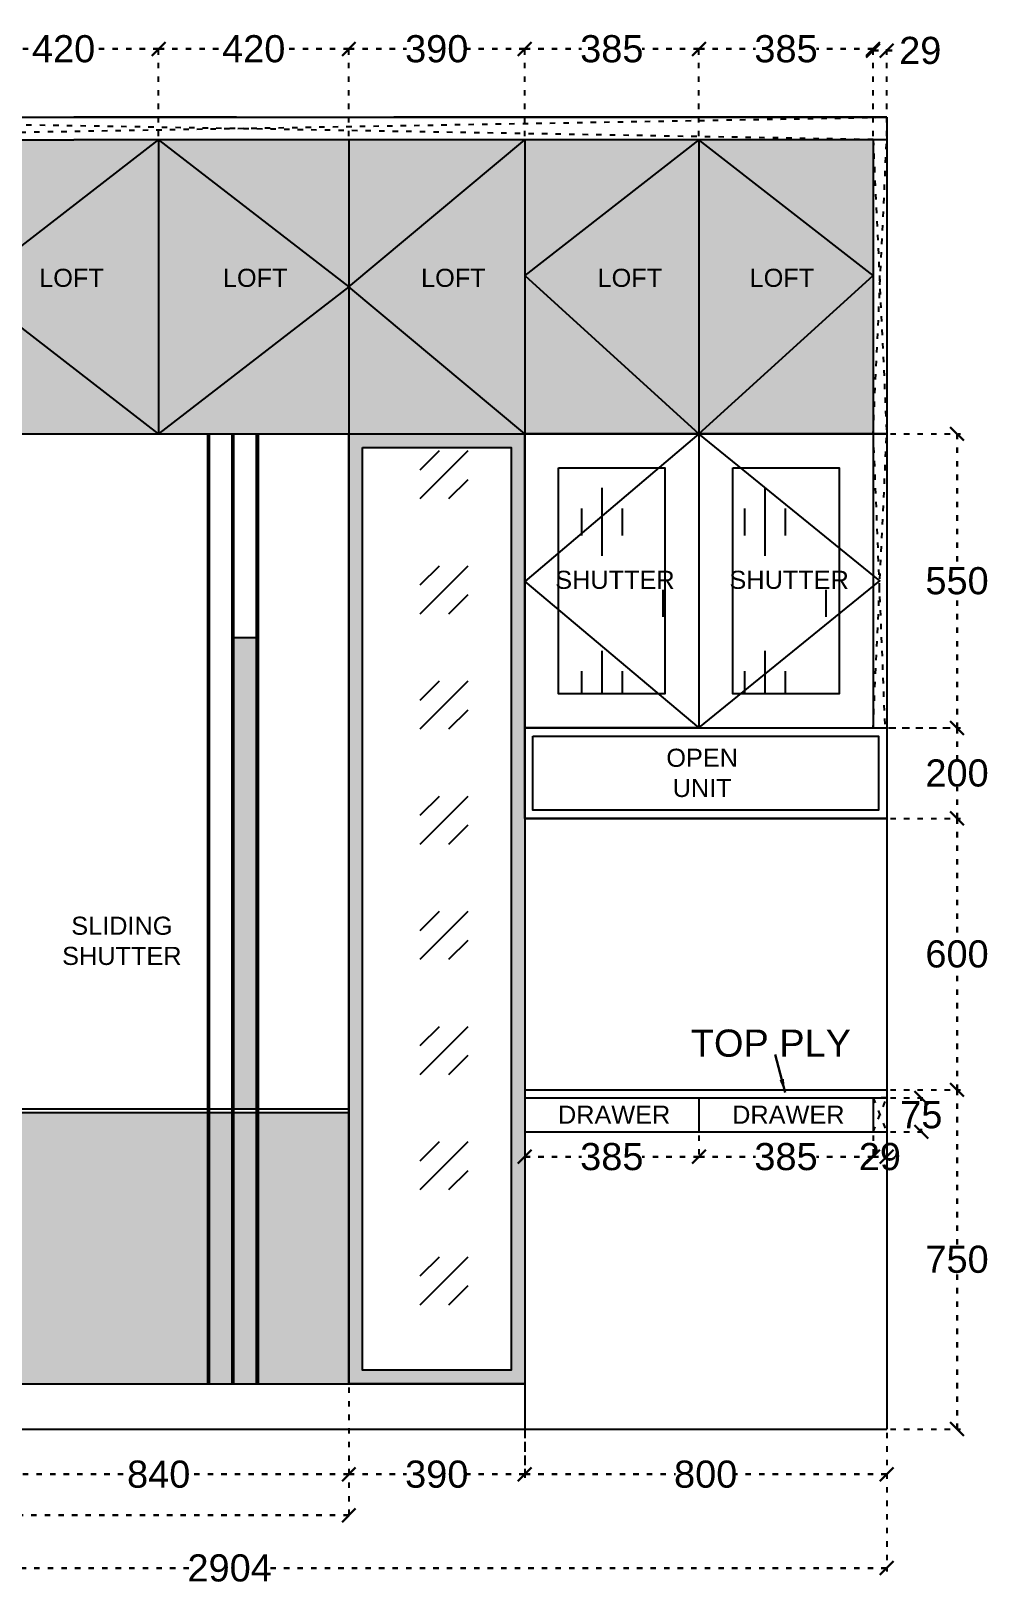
# Model space of a CAD drawing. Header units: millimetres. Extents: x 220712 to 1505573, y -354410 to 241923.
# Drawn here: x 274318 to 276433, y 88983 to 92420 of the extents above; entities that cross this region are included whole.
import ezdxf

# ---------------------------------------------------------------- set-up
doc = ezdxf.new("R2010")
doc.units = ezdxf.units.MM
doc.header["$MEASUREMENT"] = 0
doc.linetypes.add('ACAD_ISO03W100', pattern=[30, 12, -18])
doc.layers.add('Walls', color=253, linetype='Continuous')
doc.layers.add('Words', color=7, linetype='Continuous')
doc.styles.get("Standard").update_dxf_attribs({"font": 'arial.ttf'})
doc.dimstyles.get("Standard").update_dxf_attribs({"dimtxt": 60, "dimasz": 30, "dimexe": 7.75, "dimexo": 8.13, "dimgap": 0.63, "dimtad": 0, "dimtih": 1, "dimtoh": 1, "dimdec": 0, "dimzin": 0, "dimtxsty": 'Standard', "dimblk": 'OBLIQUE', "dimcen": 2.25, "dimclrd": 1, "dimclre": 1, "dimclrt": 1, "dimadec": 0, "dimazin": 0, "dimtfac": 1, "dimtdec": 0, "dimtofl": 0, "dimtmove": 0, "dimatfit": 3, "dimfxl": 1, "dimtolj": 1, "dimtzin": 0, "dimlwd": 30, "dimarcsym": 0})

# ---------------------------------------------------------------- blocks, each defined once
blk = doc.blocks.new('_Oblique')
at = {"color": 0, "linetype": 'ByBlock', "lineweight": -2}
blk.add_line((-0.5, -0.5), (0.5, 0.5), dxfattribs=at)
blk = doc.blocks.new('*D2246')
at = {"layer": 'Defpoints', "color": 0, "linetype": 'ACAD_ISO03W100', "lineweight": -2, "transparency": 16777216}
for p in [(273339.9, 89429.9), (275020.3, 89429.8), (275020.3, 89139.3)]:
    blk.add_point(p, dxfattribs=at)
at = {"layer": 'Walls', "color": 1, "linetype": 'ACAD_ISO03W100', "lineweight": -2, "transparency": 16777216}
for p, q in [((273339.9, 89421.8), (273339.9, 89131.6)), ((275020.3, 89421.7), (275020.3, 89131.6))]:
    blk.add_line(p, q, dxfattribs=at)
at = {"layer": 'Walls', "color": 1, "linetype": 'ACAD_ISO03W100', "lineweight": 30, "transparency": 16777216}
for p, q in [((273339.9, 89139.3), (274090.3, 89139.3)), ((275020.3, 89139.3), (274264.9, 89139.3))]:
    blk.add_line(p, q, dxfattribs=at)
at = {"layer": 'Walls', "color": 1, "linetype": 'ACAD_ISO03W100', "lineweight": 30, "transparency": 16777216, "xscale": 30, "yscale": 30, "zscale": 30, "rotation": 180}
blk.add_blockref('_Oblique', (273339.9, 89139.3), dxfattribs=at)
at = {"layer": 'Walls', "color": 1, "linetype": 'ACAD_ISO03W100', "lineweight": 30, "transparency": 16777216, "xscale": 30, "yscale": 30, "zscale": 30}
blk.add_blockref('_Oblique', (275020.3, 89139.3), dxfattribs=at)
at = {"layer": 'Walls', "color": 1, "linetype": 'ACAD_ISO03W100', "transparency": 16777216, "insert": (274177.6, 89139.3), "char_height": 60, "attachment_point": 5}
blk.add_mtext('\\A1;1680', dxfattribs=at)
blk = doc.blocks.new('*D2247')
at = {"layer": 'Defpoints', "color": 0, "linetype": 'ACAD_ISO03W100', "lineweight": -2, "transparency": 16777216}
for p in [(275020.3, 89429.8), (275408.9, 89429.8), (275408.9, 89229.8)]:
    blk.add_point(p, dxfattribs=at)
at = {"layer": 'Walls', "color": 1, "linetype": 'ACAD_ISO03W100', "lineweight": -2, "transparency": 16777216}
for p, q in [((275020.3, 89421.7), (275020.3, 89222.1)), ((275408.9, 89421.7), (275408.9, 89222.1))]:
    blk.add_line(p, q, dxfattribs=at)
at = {"layer": 'Walls', "color": 1, "linetype": 'ACAD_ISO03W100', "lineweight": 30, "transparency": 16777216}
for p, q in [((275020.3, 89229.8), (275147.8, 89229.8)), ((275408.9, 89229.8), (275281.4, 89229.8))]:
    blk.add_line(p, q, dxfattribs=at)
at = {"layer": 'Walls', "color": 1, "linetype": 'ACAD_ISO03W100', "lineweight": 30, "transparency": 16777216, "xscale": 30, "yscale": 30, "zscale": 30, "rotation": 180}
blk.add_blockref('_Oblique', (275020.3, 89229.8), dxfattribs=at)
at = {"layer": 'Walls', "color": 1, "linetype": 'ACAD_ISO03W100', "lineweight": 30, "transparency": 16777216, "xscale": 30, "yscale": 30, "zscale": 30}
blk.add_blockref('_Oblique', (275408.9, 89229.8), dxfattribs=at)
at = {"layer": 'Walls', "color": 1, "linetype": 'ACAD_ISO03W100', "transparency": 16777216, "insert": (275214.6, 89229.8), "char_height": 60, "attachment_point": 5}
blk.add_mtext('\\A1;390', dxfattribs=at)
blk = doc.blocks.new('*D2248')
at = {"layer": 'Defpoints', "color": 0, "linetype": 'ACAD_ISO03W100', "lineweight": -2, "transparency": 16777216}
for p in [(275408.9, 89329.8), (276208.9, 89329.8), (275408.9, 89229.8)]:
    blk.add_point(p, dxfattribs=at)
at = {"layer": 'Walls', "color": 1, "linetype": 'ACAD_ISO03W100', "lineweight": -2, "transparency": 16777216}
for p, q in [((275408.9, 89321.7), (275408.9, 89222.1)), ((276208.9, 89321.7), (276208.9, 89222.1))]:
    blk.add_line(p, q, dxfattribs=at)
at = {"layer": 'Walls', "color": 1, "linetype": 'ACAD_ISO03W100', "lineweight": 30, "transparency": 16777216}
for p, q in [((275408.9, 89229.8), (275742.1, 89229.8)), ((276208.9, 89229.8), (275875.8, 89229.8))]:
    blk.add_line(p, q, dxfattribs=at)
at = {"layer": 'Walls', "color": 1, "linetype": 'ACAD_ISO03W100', "lineweight": 30, "transparency": 16777216, "xscale": 30, "yscale": 30, "zscale": 30, "rotation": 180}
blk.add_blockref('_Oblique', (275408.9, 89229.8), dxfattribs=at)
at = {"layer": 'Walls', "color": 1, "linetype": 'ACAD_ISO03W100', "lineweight": 30, "transparency": 16777216, "xscale": 30, "yscale": 30, "zscale": 30}
blk.add_blockref('_Oblique', (276208.9, 89229.8), dxfattribs=at)
at = {"layer": 'Walls', "color": 1, "linetype": 'ACAD_ISO03W100', "transparency": 16777216, "insert": (275808.9, 89229.8), "char_height": 60, "attachment_point": 5}
blk.add_mtext('\\A1;800', dxfattribs=at)
blk = doc.blocks.new('*D2103')
at = {"layer": 'Defpoints', "color": 0, "linetype": 'ACAD_ISO03W100', "lineweight": -2, "transparency": 16777216}
for p in [(274179.9, 89429.8), (275020.3, 89429.8), (275020.3, 89229.8)]:
    blk.add_point(p, dxfattribs=at)
at = {"layer": 'Walls', "color": 1, "linetype": 'ACAD_ISO03W100', "lineweight": -2, "transparency": 16777216}
for p, q in [((274179.9, 89421.7), (274179.9, 89222.1)), ((275020.3, 89421.7), (275020.3, 89222.1))]:
    blk.add_line(p, q, dxfattribs=at)
at = {"layer": 'Walls', "color": 1, "linetype": 'ACAD_ISO03W100', "lineweight": 30, "transparency": 16777216}
for p, q in [((274179.9, 89229.8), (274533.3, 89229.8)), ((275020.3, 89229.8), (274667, 89229.8))]:
    blk.add_line(p, q, dxfattribs=at)
at = {"layer": 'Walls', "color": 1, "linetype": 'ACAD_ISO03W100', "lineweight": 30, "transparency": 16777216, "xscale": 30, "yscale": 30, "zscale": 30, "rotation": 180}
blk.add_blockref('_Oblique', (274179.9, 89229.8), dxfattribs=at)
at = {"layer": 'Walls', "color": 1, "linetype": 'ACAD_ISO03W100', "lineweight": 30, "transparency": 16777216, "xscale": 30, "yscale": 30, "zscale": 30}
blk.add_blockref('_Oblique', (275020.3, 89229.8), dxfattribs=at)
at = {"layer": 'Walls', "color": 1, "linetype": 'ACAD_ISO03W100', "transparency": 16777216, "insert": (274600.1, 89229.8), "char_height": 60, "attachment_point": 5}
blk.add_mtext('\\A1;840', dxfattribs=at)
blk = doc.blocks.new('*D2249')
at = {"layer": 'Defpoints', "color": 0, "linetype": 'ACAD_ISO03W100', "lineweight": -2, "transparency": 16777216}
for p in [(275408.9, 89986.8), (275793.9, 89986.8), (275793.9, 89931.8)]:
    blk.add_point(p, dxfattribs=at)
at = {"layer": 'Walls', "color": 1, "linetype": 'ACAD_ISO03W100', "lineweight": -2, "transparency": 16777216}
for p, q in [((275408.9, 89978.7), (275408.9, 89924.1)), ((275793.9, 89978.7), (275793.9, 89924.1))]:
    blk.add_line(p, q, dxfattribs=at)
at = {"layer": 'Walls', "color": 1, "linetype": 'ACAD_ISO03W100', "lineweight": 30, "transparency": 16777216}
for p, q in [((275408.9, 89931.8), (275534.3, 89931.8)), ((275793.9, 89931.8), (275668.5, 89931.8))]:
    blk.add_line(p, q, dxfattribs=at)
at = {"layer": 'Walls', "color": 1, "linetype": 'ACAD_ISO03W100', "lineweight": 30, "transparency": 16777216, "xscale": 30, "yscale": 30, "zscale": 30, "rotation": 180}
blk.add_blockref('_Oblique', (275408.9, 89931.8), dxfattribs=at)
at = {"layer": 'Walls', "color": 1, "linetype": 'ACAD_ISO03W100', "lineweight": 30, "transparency": 16777216, "xscale": 30, "yscale": 30, "zscale": 30}
blk.add_blockref('_Oblique', (275793.9, 89931.8), dxfattribs=at)
at = {"layer": 'Walls', "color": 1, "linetype": 'ACAD_ISO03W100', "transparency": 16777216, "insert": (275601.4, 89931.8), "char_height": 60, "attachment_point": 5}
blk.add_mtext('\\A1;385', dxfattribs=at)
blk = doc.blocks.new('*D2250')
at = {"layer": 'Defpoints', "color": 0, "linetype": 'ACAD_ISO03W100', "lineweight": -2, "transparency": 16777216}
for p in [(275793.9, 89986.8), (276178.9, 89986.8), (276178.9, 89931.8)]:
    blk.add_point(p, dxfattribs=at)
at = {"layer": 'Walls', "color": 1, "linetype": 'ACAD_ISO03W100', "lineweight": -2, "transparency": 16777216}
for p, q in [((275793.9, 89978.7), (275793.9, 89924.1)), ((276178.9, 89978.7), (276178.9, 89924.1))]:
    blk.add_line(p, q, dxfattribs=at)
at = {"layer": 'Walls', "color": 1, "linetype": 'ACAD_ISO03W100', "lineweight": 30, "transparency": 16777216}
for p, q in [((275793.9, 89931.8), (275919.3, 89931.8)), ((276178.9, 89931.8), (276053.5, 89931.8))]:
    blk.add_line(p, q, dxfattribs=at)
at = {"layer": 'Walls', "color": 1, "linetype": 'ACAD_ISO03W100', "lineweight": 30, "transparency": 16777216, "xscale": 30, "yscale": 30, "zscale": 30, "rotation": 180}
blk.add_blockref('_Oblique', (275793.9, 89931.8), dxfattribs=at)
at = {"layer": 'Walls', "color": 1, "linetype": 'ACAD_ISO03W100', "lineweight": 30, "transparency": 16777216, "xscale": 30, "yscale": 30, "zscale": 30}
blk.add_blockref('_Oblique', (276178.9, 89931.8), dxfattribs=at)
at = {"layer": 'Walls', "color": 1, "linetype": 'ACAD_ISO03W100', "transparency": 16777216, "insert": (275986.4, 89931.8), "char_height": 60, "attachment_point": 5}
blk.add_mtext('\\A1;385', dxfattribs=at)
blk = doc.blocks.new('*D2251')
at = {"layer": 'Defpoints', "color": 0, "linetype": 'ACAD_ISO03W100', "lineweight": -2, "transparency": 16777216}
for p in [(276178.9, 89986.8), (276208.9, 89986.8), (276208.9, 89931.8)]:
    blk.add_point(p, dxfattribs=at)
at = {"layer": 'Walls', "color": 1, "linetype": 'ACAD_ISO03W100', "lineweight": -2, "transparency": 16777216}
for p, q in [((276178.9, 89978.7), (276178.9, 89924.1)), ((276208.9, 89978.7), (276208.9, 89924.1))]:
    blk.add_line(p, q, dxfattribs=at)
at = {"layer": 'Walls', "color": 1, "linetype": 'ACAD_ISO03W100', "lineweight": 30, "transparency": 16777216}
blk.add_line((276178.9, 89931.8), (276208.9, 89931.8), dxfattribs=at)
at = {"layer": 'Walls', "color": 1, "linetype": 'ACAD_ISO03W100', "lineweight": 30, "transparency": 16777216, "xscale": 30, "yscale": 30, "zscale": 30, "rotation": 180}
blk.add_blockref('_Oblique', (276178.9, 89931.8), dxfattribs=at)
at = {"layer": 'Walls', "color": 1, "linetype": 'ACAD_ISO03W100', "lineweight": 30, "transparency": 16777216, "xscale": 30, "yscale": 30, "zscale": 30}
blk.add_blockref('_Oblique', (276208.9, 89931.8), dxfattribs=at)
at = {"layer": 'Walls', "color": 1, "linetype": 'ACAD_ISO03W100', "transparency": 16777216, "insert": (276193.9, 89931.8), "char_height": 60, "attachment_point": 5}
blk.add_mtext('\\A1;29', dxfattribs=at)
blk = doc.blocks.new('*D2209')
at = {"layer": 'Defpoints', "color": 0, "linetype": 'ACAD_ISO03W100', "lineweight": -2, "transparency": 16777216}
for p in [(276208.9, 90079.8), (276364.4, 90079.8), (276208.9, 89329.8)]:
    blk.add_point(p, dxfattribs=at)
at = {"layer": 'Walls', "color": 1, "linetype": 'ACAD_ISO03W100', "lineweight": -2, "transparency": 16777216}
for p, q in [((276217, 90079.8), (276372.2, 90079.8)), ((276217, 89329.8), (276372.2, 89329.8))]:
    blk.add_line(p, q, dxfattribs=at)
at = {"layer": 'Walls', "color": 1, "linetype": 'ACAD_ISO03W100', "lineweight": 30, "transparency": 16777216}
for p, q in [((276364.4, 90079.8), (276364.4, 89736.1)), ((276364.4, 89329.8), (276364.4, 89673.5))]:
    blk.add_line(p, q, dxfattribs=at)
at = {"layer": 'Walls', "color": 1, "linetype": 'ACAD_ISO03W100', "lineweight": 30, "transparency": 16777216, "xscale": 30, "yscale": 30, "zscale": 30}
for p, rotation in [((276364.4, 90079.8), 90), ((276364.4, 89329.8), 270)]:
    blk.add_blockref('_Oblique', p, dxfattribs=dict(at, rotation=rotation))
at = {"layer": 'Walls', "color": 1, "linetype": 'ACAD_ISO03W100', "transparency": 16777216, "insert": (276364.4, 89704.8), "char_height": 60, "attachment_point": 5}
blk.add_mtext('\\A1;750', dxfattribs=at)
blk = doc.blocks.new('*D2086')
at = {"layer": 'Defpoints', "color": 0, "linetype": 'ACAD_ISO03W100', "lineweight": -2, "transparency": 16777216}
for p in [(276208.9, 90679.8), (276364.4, 90679.8), (276208.9, 90079.8)]:
    blk.add_point(p, dxfattribs=at)
at = {"layer": 'Walls', "color": 1, "linetype": 'ACAD_ISO03W100', "lineweight": -2, "transparency": 16777216}
for p, q in [((276217, 90679.8), (276372.2, 90679.8)), ((276217, 90079.8), (276372.2, 90079.8))]:
    blk.add_line(p, q, dxfattribs=at)
at = {"layer": 'Walls', "color": 1, "linetype": 'ACAD_ISO03W100', "lineweight": 30, "transparency": 16777216}
for p, q in [((276364.4, 90679.8), (276364.4, 90411.1)), ((276364.4, 90079.8), (276364.4, 90348.5))]:
    blk.add_line(p, q, dxfattribs=at)
at = {"layer": 'Walls', "color": 1, "linetype": 'ACAD_ISO03W100', "lineweight": 30, "transparency": 16777216, "xscale": 30, "yscale": 30, "zscale": 30}
for p, rotation in [((276364.4, 90679.8), 90), ((276364.4, 90079.8), 270)]:
    blk.add_blockref('_Oblique', p, dxfattribs=dict(at, rotation=rotation))
at = {"layer": 'Walls', "color": 1, "linetype": 'ACAD_ISO03W100', "transparency": 16777216, "insert": (276364.4, 90379.8), "char_height": 60, "attachment_point": 5}
blk.add_mtext('\\A1;600', dxfattribs=at)
blk = doc.blocks.new('*D2210')
at = {"layer": 'Defpoints', "color": 0, "linetype": 'ACAD_ISO03W100', "lineweight": -2, "transparency": 16777216}
for p in [(276204.9, 90879.8), (276364.4, 90879.8), (276208.9, 90679.8)]:
    blk.add_point(p, dxfattribs=at)
at = {"layer": 'Walls', "color": 1, "linetype": 'ACAD_ISO03W100', "lineweight": -2, "transparency": 16777216}
for p, q in [((276213, 90879.8), (276372.2, 90879.8)), ((276217, 90679.8), (276372.2, 90679.8))]:
    blk.add_line(p, q, dxfattribs=at)
at = {"layer": 'Walls', "color": 1, "linetype": 'ACAD_ISO03W100', "lineweight": 30, "transparency": 16777216}
for p, q in [((276364.4, 90879.8), (276364.4, 90811.1)), ((276364.4, 90679.8), (276364.4, 90748.5))]:
    blk.add_line(p, q, dxfattribs=at)
at = {"layer": 'Walls', "color": 1, "linetype": 'ACAD_ISO03W100', "lineweight": 30, "transparency": 16777216, "xscale": 30, "yscale": 30, "zscale": 30}
for p, rotation in [((276364.4, 90879.8), 90), ((276364.4, 90679.8), 270)]:
    blk.add_blockref('_Oblique', p, dxfattribs=dict(at, rotation=rotation))
at = {"layer": 'Walls', "color": 1, "linetype": 'ACAD_ISO03W100', "transparency": 16777216, "insert": (276364.4, 90779.8), "char_height": 60, "attachment_point": 5}
blk.add_mtext('\\A1;200', dxfattribs=at)
blk = doc.blocks.new('*D2211')
at = {"layer": 'Defpoints', "color": 0, "linetype": 'ACAD_ISO03W100', "lineweight": -2, "transparency": 16777216}
for p in [(276208.9, 91529.8), (276364.4, 91529.8), (276208.9, 90879.8)]:
    blk.add_point(p, dxfattribs=at)
at = {"layer": 'Walls', "color": 1, "linetype": 'ACAD_ISO03W100', "lineweight": -2, "transparency": 16777216}
for p, q in [((276217, 91529.8), (276372.2, 91529.8)), ((276217, 90879.8), (276372.2, 90879.8))]:
    blk.add_line(p, q, dxfattribs=at)
at = {"layer": 'Walls', "color": 1, "linetype": 'ACAD_ISO03W100', "lineweight": 30, "transparency": 16777216}
for p, q in [((276364.4, 91529.8), (276364.4, 91236.1)), ((276364.4, 90879.8), (276364.4, 91173.5))]:
    blk.add_line(p, q, dxfattribs=at)
at = {"layer": 'Walls', "color": 1, "linetype": 'ACAD_ISO03W100', "lineweight": 30, "transparency": 16777216, "xscale": 30, "yscale": 30, "zscale": 30}
for p, rotation in [((276364.4, 91529.8), 90), ((276364.4, 90879.8), 270)]:
    blk.add_blockref('_Oblique', p, dxfattribs=dict(at, rotation=rotation))
at = {"layer": 'Walls', "color": 1, "linetype": 'ACAD_ISO03W100', "transparency": 16777216, "insert": (276364.4, 91204.8), "char_height": 60, "attachment_point": 5}
blk.add_mtext('\\A1;550', dxfattribs=at)
blk = doc.blocks.new('*D2213')
at = {"layer": 'Defpoints', "color": 0, "linetype": 'ACAD_ISO03W100', "lineweight": -2, "transparency": 16777216}
for p in [(276208.9, 90061.8), (276285.4, 90061.8), (276208.9, 89986.8)]:
    blk.add_point(p, dxfattribs=at)
at = {"layer": 'Walls', "color": 1, "linetype": 'ACAD_ISO03W100', "lineweight": -2, "transparency": 16777216}
for p, q in [((276217, 90061.8), (276293.2, 90061.8)), ((276217, 89986.8), (276293.2, 89986.8))]:
    blk.add_line(p, q, dxfattribs=at)
at = {"layer": 'Walls', "color": 1, "linetype": 'ACAD_ISO03W100', "lineweight": 30, "transparency": 16777216}
for p, q in [((276285.4, 90061.8), (276285.4, 90055.5)), ((276285.4, 89986.8), (276285.4, 89993.2))]:
    blk.add_line(p, q, dxfattribs=at)
at = {"layer": 'Walls', "color": 1, "linetype": 'ACAD_ISO03W100', "lineweight": 30, "transparency": 16777216, "xscale": 30, "yscale": 30, "zscale": 30}
for p, rotation in [((276285.4, 90061.8), 90), ((276285.4, 89986.8), 270)]:
    blk.add_blockref('_Oblique', p, dxfattribs=dict(at, rotation=rotation))
at = {"layer": 'Walls', "color": 1, "linetype": 'ACAD_ISO03W100', "transparency": 16777216, "insert": (276285.4, 90024.3), "char_height": 60, "attachment_point": 5}
blk.add_mtext('\\A1;75', dxfattribs=at)
blk = doc.blocks.new('*D2219')
at = {"layer": 'Defpoints', "color": 0, "linetype": 'ACAD_ISO03W100', "lineweight": -2, "transparency": 16777216}
for p in [(274599.9, 92380.8), (274179.9, 92179.8), (274599.9, 92179.8)]:
    blk.add_point(p, dxfattribs=at)
at = {"layer": 'Walls', "color": 1, "linetype": 'ACAD_ISO03W100', "lineweight": -2, "transparency": 16777216}
for p, q in [((274179.9, 92187.9), (274179.9, 92388.6)), ((274599.9, 92187.9), (274599.9, 92388.6))]:
    blk.add_line(p, q, dxfattribs=at)
at = {"layer": 'Walls', "color": 1, "linetype": 'ACAD_ISO03W100', "lineweight": 30, "transparency": 16777216}
for p, q in [((274179.9, 92380.8), (274321.9, 92380.8)), ((274599.9, 92380.8), (274457.9, 92380.8))]:
    blk.add_line(p, q, dxfattribs=at)
at = {"layer": 'Walls', "color": 1, "linetype": 'ACAD_ISO03W100', "lineweight": 30, "transparency": 16777216, "xscale": 30, "yscale": 30, "zscale": 30, "rotation": 180}
blk.add_blockref('_Oblique', (274179.9, 92380.8), dxfattribs=at)
at = {"layer": 'Walls', "color": 1, "linetype": 'ACAD_ISO03W100', "lineweight": 30, "transparency": 16777216, "xscale": 30, "yscale": 30, "zscale": 30}
blk.add_blockref('_Oblique', (274599.9, 92380.8), dxfattribs=at)
at = {"layer": 'Walls', "color": 1, "linetype": 'ACAD_ISO03W100', "transparency": 16777216, "insert": (274389.9, 92380.8), "char_height": 60, "attachment_point": 5}
blk.add_mtext('\\A1;420', dxfattribs=at)
blk = doc.blocks.new('*D2220')
at = {"layer": 'Defpoints', "color": 0, "linetype": 'ACAD_ISO03W100', "lineweight": -2, "transparency": 16777216}
for p in [(275020.3, 92380.8), (274599.9, 92179.8), (275020.3, 92179.8)]:
    blk.add_point(p, dxfattribs=at)
at = {"layer": 'Walls', "color": 1, "linetype": 'ACAD_ISO03W100', "lineweight": -2, "transparency": 16777216}
for p, q in [((274599.9, 92187.9), (274599.9, 92388.6)), ((275020.3, 92187.9), (275020.3, 92388.6))]:
    blk.add_line(p, q, dxfattribs=at)
at = {"layer": 'Walls', "color": 1, "linetype": 'ACAD_ISO03W100', "lineweight": 30, "transparency": 16777216}
for p, q in [((274599.9, 92380.8), (274742.1, 92380.8)), ((275020.3, 92380.8), (274878.1, 92380.8))]:
    blk.add_line(p, q, dxfattribs=at)
at = {"layer": 'Walls', "color": 1, "linetype": 'ACAD_ISO03W100', "lineweight": 30, "transparency": 16777216, "xscale": 30, "yscale": 30, "zscale": 30, "rotation": 180}
blk.add_blockref('_Oblique', (274599.9, 92380.8), dxfattribs=at)
at = {"layer": 'Walls', "color": 1, "linetype": 'ACAD_ISO03W100', "lineweight": 30, "transparency": 16777216, "xscale": 30, "yscale": 30, "zscale": 30}
blk.add_blockref('_Oblique', (275020.3, 92380.8), dxfattribs=at)
at = {"layer": 'Walls', "color": 1, "linetype": 'ACAD_ISO03W100', "transparency": 16777216, "insert": (274810.1, 92380.8), "char_height": 60, "attachment_point": 5}
blk.add_mtext('\\A1;420', dxfattribs=at)
blk = doc.blocks.new('*D2221')
at = {"layer": 'Defpoints', "color": 0, "linetype": 'ACAD_ISO03W100', "lineweight": -2, "transparency": 16777216}
for p in [(275408.9, 92380.8), (275020.3, 92179.8), (275408.9, 92179.8)]:
    blk.add_point(p, dxfattribs=at)
at = {"layer": 'Walls', "color": 1, "linetype": 'ACAD_ISO03W100', "lineweight": -2, "transparency": 16777216}
for p, q in [((275020.3, 92187.9), (275020.3, 92388.6)), ((275408.9, 92187.9), (275408.9, 92388.6))]:
    blk.add_line(p, q, dxfattribs=at)
at = {"layer": 'Walls', "color": 1, "linetype": 'ACAD_ISO03W100', "lineweight": 30, "transparency": 16777216}
for p, q in [((275020.3, 92380.8), (275147.8, 92380.8)), ((275408.9, 92380.8), (275281.4, 92380.8))]:
    blk.add_line(p, q, dxfattribs=at)
at = {"layer": 'Walls', "color": 1, "linetype": 'ACAD_ISO03W100', "lineweight": 30, "transparency": 16777216, "xscale": 30, "yscale": 30, "zscale": 30, "rotation": 180}
blk.add_blockref('_Oblique', (275020.3, 92380.8), dxfattribs=at)
at = {"layer": 'Walls', "color": 1, "linetype": 'ACAD_ISO03W100', "lineweight": 30, "transparency": 16777216, "xscale": 30, "yscale": 30, "zscale": 30}
blk.add_blockref('_Oblique', (275408.9, 92380.8), dxfattribs=at)
at = {"layer": 'Walls', "color": 1, "linetype": 'ACAD_ISO03W100', "transparency": 16777216, "insert": (275214.6, 92380.8), "char_height": 60, "attachment_point": 5}
blk.add_mtext('\\A1;390', dxfattribs=at)
blk = doc.blocks.new('*D2222')
at = {"layer": 'Defpoints', "color": 0, "linetype": 'ACAD_ISO03W100', "lineweight": -2, "transparency": 16777216}
for p in [(275793.9, 92380.8), (275408.9, 92179.8), (275793.9, 92179.8)]:
    blk.add_point(p, dxfattribs=at)
at = {"layer": 'Walls', "color": 1, "linetype": 'ACAD_ISO03W100', "lineweight": -2, "transparency": 16777216}
for p, q in [((275408.9, 92187.9), (275408.9, 92388.6)), ((275793.9, 92187.9), (275793.9, 92388.6))]:
    blk.add_line(p, q, dxfattribs=at)
at = {"layer": 'Walls', "color": 1, "linetype": 'ACAD_ISO03W100', "lineweight": 30, "transparency": 16777216}
for p, q in [((275408.9, 92380.8), (275534.3, 92380.8)), ((275793.9, 92380.8), (275668.5, 92380.8))]:
    blk.add_line(p, q, dxfattribs=at)
at = {"layer": 'Walls', "color": 1, "linetype": 'ACAD_ISO03W100', "lineweight": 30, "transparency": 16777216, "xscale": 30, "yscale": 30, "zscale": 30, "rotation": 180}
blk.add_blockref('_Oblique', (275408.9, 92380.8), dxfattribs=at)
at = {"layer": 'Walls', "color": 1, "linetype": 'ACAD_ISO03W100', "lineweight": 30, "transparency": 16777216, "xscale": 30, "yscale": 30, "zscale": 30}
blk.add_blockref('_Oblique', (275793.9, 92380.8), dxfattribs=at)
at = {"layer": 'Walls', "color": 1, "linetype": 'ACAD_ISO03W100', "transparency": 16777216, "insert": (275601.4, 92380.8), "char_height": 60, "attachment_point": 5}
blk.add_mtext('\\A1;385', dxfattribs=at)
blk = doc.blocks.new('*D2223')
at = {"layer": 'Defpoints', "color": 0, "linetype": 'ACAD_ISO03W100', "lineweight": -2, "transparency": 16777216}
for p in [(276178.9, 92380.8), (275793.9, 92179.8), (276178.9, 92179.8)]:
    blk.add_point(p, dxfattribs=at)
at = {"layer": 'Walls', "color": 1, "linetype": 'ACAD_ISO03W100', "lineweight": -2, "transparency": 16777216}
for p, q in [((275793.9, 92187.9), (275793.9, 92388.6)), ((276178.9, 92187.9), (276178.9, 92388.6))]:
    blk.add_line(p, q, dxfattribs=at)
at = {"layer": 'Walls', "color": 1, "linetype": 'ACAD_ISO03W100', "lineweight": 30, "transparency": 16777216}
for p, q in [((275793.9, 92380.8), (275919.3, 92380.8)), ((276178.9, 92380.8), (276053.5, 92380.8))]:
    blk.add_line(p, q, dxfattribs=at)
at = {"layer": 'Walls', "color": 1, "linetype": 'ACAD_ISO03W100', "lineweight": 30, "transparency": 16777216, "xscale": 30, "yscale": 30, "zscale": 30, "rotation": 180}
blk.add_blockref('_Oblique', (275793.9, 92380.8), dxfattribs=at)
at = {"layer": 'Walls', "color": 1, "linetype": 'ACAD_ISO03W100', "lineweight": 30, "transparency": 16777216, "xscale": 30, "yscale": 30, "zscale": 30}
blk.add_blockref('_Oblique', (276178.9, 92380.8), dxfattribs=at)
at = {"layer": 'Walls', "color": 1, "linetype": 'ACAD_ISO03W100', "transparency": 16777216, "insert": (275986.4, 92380.8), "char_height": 60, "attachment_point": 5}
blk.add_mtext('\\A1;385', dxfattribs=at)
blk = doc.blocks.new('*D2224')
at = {"layer": 'Defpoints', "color": 0, "linetype": 'ACAD_ISO03W100', "lineweight": -2, "transparency": 16777216}
for p in [(276208.9, 92377.1), (276178.9, 92179.8), (276208.9, 92179.8)]:
    blk.add_point(p, dxfattribs=at)
at = {"layer": 'Walls', "color": 1, "linetype": 'ACAD_ISO03W100', "lineweight": -2, "transparency": 16777216}
for p, q in [((276178.9, 92187.9), (276178.9, 92384.8)), ((276208.9, 92187.9), (276208.9, 92384.8))]:
    blk.add_line(p, q, dxfattribs=at)
at = {"layer": 'Walls', "color": 1, "linetype": 'ACAD_ISO03W100', "lineweight": 30, "transparency": 16777216}
for p, q in [((276178.9, 92377.1), (276208.9, 92377.1)), ((276208.9, 92377.1), (276238.9, 92377.1))]:
    blk.add_line(p, q, dxfattribs=at)
at = {"layer": 'Walls', "color": 1, "linetype": 'ACAD_ISO03W100', "lineweight": 30, "transparency": 16777216, "xscale": 30, "yscale": 30, "zscale": 30, "rotation": 180}
blk.add_blockref('_Oblique', (276178.9, 92377.1), dxfattribs=at)
at = {"layer": 'Walls', "color": 1, "linetype": 'ACAD_ISO03W100', "lineweight": 30, "transparency": 16777216, "xscale": 30, "yscale": 30, "zscale": 30}
blk.add_blockref('_Oblique', (276208.9, 92377.1), dxfattribs=at)
at = {"layer": 'Walls', "color": 1, "linetype": 'ACAD_ISO03W100', "transparency": 16777216, "insert": (276283.1, 92377.1), "char_height": 60, "attachment_point": 5}
blk.add_mtext('\\A1;29', dxfattribs=at)
blk = doc.blocks.new('*D2314')
at = {"layer": 'Defpoints', "color": 0, "linetype": 'ACAD_ISO03W100', "lineweight": -2, "transparency": 16777216}
for p in [(273304.9, 89329.8), (276208.9, 89329.8), (276208.9, 89022.5)]:
    blk.add_point(p, dxfattribs=at)
at = {"layer": 'Walls', "color": 1, "linetype": 'ACAD_ISO03W100', "lineweight": -2, "transparency": 16777216}
for p, q in [((273304.9, 89321.7), (273304.9, 89014.8)), ((276208.9, 89321.7), (276208.9, 89014.8))]:
    blk.add_line(p, q, dxfattribs=at)
at = {"layer": 'Walls', "color": 1, "linetype": 'ACAD_ISO03W100', "lineweight": 30, "transparency": 16777216}
for p, q in [((273304.9, 89022.5), (274666.3, 89022.5)), ((276208.9, 89022.5), (274847.5, 89022.5))]:
    blk.add_line(p, q, dxfattribs=at)
at = {"layer": 'Walls', "color": 1, "linetype": 'ACAD_ISO03W100', "lineweight": 30, "transparency": 16777216, "xscale": 30, "yscale": 30, "zscale": 30, "rotation": 180}
blk.add_blockref('_Oblique', (273304.9, 89022.5), dxfattribs=at)
at = {"layer": 'Walls', "color": 1, "linetype": 'ACAD_ISO03W100', "lineweight": 30, "transparency": 16777216, "xscale": 30, "yscale": 30, "zscale": 30}
blk.add_blockref('_Oblique', (276208.9, 89022.5), dxfattribs=at)
at = {"layer": 'Walls', "color": 1, "linetype": 'ACAD_ISO03W100', "lineweight": -2, "transparency": 16777216, "insert": (274756.9, 89022.5), "char_height": 60, "attachment_point": 5}
blk.add_mtext('\\A1;2904', dxfattribs=at)

msp = doc.modelspace()

# ---------------------------------------------------------------- hatches: boundary and pattern name
at = {"layer": 'Walls', "linetype": 'ACAD_ISO03W100', "lineweight": -2, "true_color": 0xcd6928}
h = msp.add_hatch(color=32, dxfattribs=at)
h.dxf.hatch_style = 1
h.paths.add_polyline_path([(273759.9, 92179.8), (273339.9, 91854.8), (273759.9, 91529.8)])
h.paths.add_polyline_path([(273759.9, 92179.8), (273339.9, 92179.8), (273339.9, 91854.8)], flags=17)
h.paths.add_polyline_path([(273759.9, 92179.8), (273759.9, 91529.8), (274179.9, 91854.8)])
h.paths.add_polyline_path([(274179.9, 92179.8), (273759.9, 92179.8), (274179.9, 91854.8)], flags=17)
h.paths.add_polyline_path([(273339.9, 91854.8), (273339.9, 91529.8), (273759.9, 91529.8)], flags=17)
h.paths.add_polyline_path([(274179.9, 91854.8), (273759.9, 91529.8), (274179.9, 91529.8)], flags=17)
h.paths.add_polyline_path([(274179.9, 91854.8), (274179.9, 91529.8), (274599.9, 91529.8)], flags=17)
h.paths.add_polyline_path([(274599.9, 92179.8), (274412.7, 92179.8), (274179.9, 92179.8), (274179.9, 91854.8)], flags=17)
h.paths.add_polyline_path([(274599.9, 92179.8), (274179.9, 91854.8), (274599.9, 91529.8)])
h.paths.add_polyline_path([(275019.9, 91854.8), (274599.9, 92179.8), (274599.9, 91529.8)], flags=17)
h.paths.add_polyline_path([(275408.9, 92179.8), (274599.9, 92179.8), (275019.9, 91854.8), (274599.9, 91529.8), (275408.9, 91529.8)])
h.paths.add_polyline_path([(275793.9, 92179.8), (275408.9, 92179.8), (275408.9, 91879.8)], flags=17)
h.paths.add_polyline_path([(275408.9, 91879.8), (275408.9, 91529.8), (275793.9, 91529.8)], flags=17)
h.paths.add_polyline_path([(275793.9, 92179.8), (275408.9, 91879.8), (275793.9, 91529.8)])
h.paths.add_polyline_path([(276178.9, 91879.8), (275793.9, 92179.8), (275793.9, 91529.8)])
h.paths.add_polyline_path([(276178.9, 92179.8), (275793.9, 92179.8), (276178.9, 91879.8)], flags=17)
h.paths.add_polyline_path([(276178.9, 91879.8), (275793.9, 91529.8), (276178.9, 91529.8)], flags=17)
h.paths.add_polyline_path([(273484.8, 91832.3), (273647.6, 91832.3), (273647.6, 91914.7), (273484.8, 91914.7)], flags=24)
h.paths.add_polyline_path([(273857.3, 91832.3), (274020.1, 91832.3), (274020.1, 91914.7), (273857.3, 91914.7)], flags=24)
h.paths.add_polyline_path([(274321.8, 91832.3), (274484.6, 91832.3), (274484.6, 91914.7), (274321.8, 91914.7)], flags=24)
h.paths.add_polyline_path([(274727.8, 91832.3), (274890.6, 91832.3), (274890.6, 91914.7), (274727.8, 91914.7)], flags=24)
h.paths.add_polyline_path([(275165.8, 91832.3), (275328.6, 91832.3), (275328.6, 91914.7), (275165.8, 91914.7)], flags=24)
h.paths.add_polyline_path([(275555.8, 91832.3), (275718.6, 91832.3), (275718.6, 91914.7), (275555.8, 91914.7)], flags=24)
h.paths.add_polyline_path([(275891.8, 91832.3), (276054.6, 91832.3), (276054.6, 91914.7), (275891.8, 91914.7)], flags=24)
h = msp.add_hatch(color=32, dxfattribs=at)
h.dxf.hatch_style = 1
h.paths.add_polyline_path([(274179.9, 91529.8), (273651.9, 91529.8), (273651.9, 90929.8), (274179.9, 90929.8)])
h.paths.add_polyline_path([(273647.9, 91529.8), (273597.9, 91529.8), (273597.9, 90929.8), (273647.9, 90929.8)])
h.paths.add_polyline_path([(273593.9, 91529.8), (273543.9, 91529.8), (273543.9, 90929.8), (273593.9, 90929.8)])
h.paths.add_polyline_path([(273539.9, 91529.8), (273339.9, 91529.8), (273339.9, 90929.8), (273539.9, 90929.8)])
h.paths.add_polyline_path([(273593.9, 90921.8), (273543.9, 90921.8), (273543.9, 89879.8), (273593.9, 89879.8)])
h.paths.add_polyline_path([(274816.3, 91079.8), (274766.3, 91079.8), (274766.3, 90037.8), (274816.3, 90037.8)])
h.paths.add_polyline_path([(275020.3, 90029.8), (274820.3, 90029.8), (274820.3, 89429.8), (275020.3, 89429.8)])
h.paths.add_polyline_path([(274816.3, 90029.8), (274766.3, 90029.8), (274766.3, 89429.8), (274816.3, 89429.8)])
h.paths.add_polyline_path([(274708.3, 90029.8), (274179.9, 90029.8), (274179.9, 89429.8), (274708.3, 89429.8)])
h.paths.add_polyline_path([(274762.3, 90029.8), (274712.3, 90029.8), (274712.3, 89429.8), (274762.3, 89429.8)])
at = {"layer": 'Walls', "linetype": 'ACAD_ISO03W100', "lineweight": -2, "true_color": 0x000000}
h = msp.add_hatch(color=18, dxfattribs=at)
h.dxf.hatch_style = 1
h.paths.add_polyline_path([(275408.9, 91529.8), (275020.3, 91529.8), (275020.3, 89429.8), (275408.9, 89429.8)])
h.paths.add_polyline_path([(275050.3, 91499.8), (275378.9, 91499.8), (275378.9, 89459.8), (275050.3, 89459.8)], flags=16)
at = {"layer": 'Walls', "linetype": 'ACAD_ISO03W100', "lineweight": -2, "true_color": 0xadddf7}
h = msp.add_hatch(dxfattribs=at)
h.set_pattern_fill('GOST_GLASS', color=141, scale=30)
h.set_pattern_definition([(45, (0, 0), (254.55844, 0), [150, -210]), (45, (63.64, 0), (254.55844, 0), [60, -300]), (45, (0, 63.64), (254.55844, 0), [60, -300])])
h.paths.add_polyline_path([(275378.9, 91499.8), (275050.3, 91499.8), (275050.3, 89459.8), (275378.9, 89459.8)])
at = {"layer": 'Walls', "lineweight": -2, "true_color": 0xadddf7}
h = msp.add_hatch(dxfattribs=at)
h.set_pattern_fill('GOST_GLASS', color=141, scale=30, angle=45)
h.set_pattern_definition([(90, (0, 0), (180, 180), [150, -210]), (90, (45, 45), (180, 180), [60, -300]), (90, (-45, 45), (180, 180), [60, -300])])
h.paths.add_polyline_path([(275718.9, 91454.8), (275705.5, 91454.8), (275483.9, 91266.9), (275483.9, 91140.2), (275704.6, 90954.8), (275718.9, 90954.8)])
h.paths.add_polyline_path([(275483.9, 91140.2), (275483.9, 90954.8), (275704.6, 90954.8)], flags=17)
h.paths.add_polyline_path([(275705.5, 91454.8), (275483.9, 91454.8), (275483.9, 91266.9)], flags=17)
h.paths.add_polyline_path([(275886.2, 91454.8), (275868.9, 91454.8), (275868.9, 90954.8), (275886.2, 90954.8), (276103.9, 91131.7), (276103.9, 91277.9)])
h.paths.add_polyline_path([(276103.9, 91454.8), (275886.2, 91454.8), (276103.9, 91277.9)], flags=17)
h.paths.add_polyline_path([(276103.9, 91131.7), (275886.2, 90954.8), (276103.9, 90954.8)], flags=17)
h.paths.add_polyline_path([(275463.9, 91164.7), (275747.8, 91164.7), (275747.8, 91247.1), (275463.9, 91247.1)], flags=9)
h.paths.add_polyline_path([(275848.9, 91164.7), (276132.8, 91164.7), (276132.8, 91247.1), (275848.9, 91247.1)], flags=9)

# ---------------------------------------------------------------- linework, layer by layer
at = {"layer": 'Walls', "color": 18, "true_color": 0x000000}
for p, q in [((273304.9, 92229.8), (276208.9, 92229.8)), ((273334.9, 92229.8), (276208.9, 92229.8)), ((274053.4, 92229.8), (274771.9, 92229.8)), ((274771.9, 92229.8), (274412.7, 92229.8)), ((274756.9, 92229.8), (276208.9, 92229.8)), ((274756.9, 92229.8), (275482.9, 92229.8)), ((275482.9, 92229.8), (275119.9, 92229.8)), ((276208.9, 92229.8), (275482.9, 92229.8)), ((275482.9, 92229.8), (275845.9, 92229.8)), ((276208.9, 92229.8), (276208.9, 89329.8)), ((273304.9, 92179.8), (274412.7, 92179.8)), ((276208.9, 92179.8), (274412.7, 92179.8)), ((274599.9, 92179.8), (274599.9, 91529.8)), ((275020.3, 92179.8), (275020.3, 91529.8)), ((275408.9, 92179.8), (275408.9, 91529.8)), ((275793.9, 92179.8), (275793.9, 90879.8)), ((276178.9, 92179.8), (276178.9, 90879.8)), ((273304.9, 91529.8), (276208.9, 91529.8)), ((274708.3, 89429.8), (274708.3, 91529.8)), ((274712.3, 89429.8), (274712.3, 91529.8)), ((274762.3, 89429.8), (274762.3, 91529.8)), ((274766.3, 89429.8), (274766.3, 91529.8)), ((274816.3, 89429.8), (274816.3, 91529.8)), ((274820.3, 89429.8), (274820.3, 91529.8)), ((275020.3, 91529.8), (275020.3, 89429.8)), ((275020.3, 91529.8), (275408.9, 91529.8)), ((275020.3, 89429.8), (275020.3, 91529.8)), ((276208.9, 91529.8), (275408.9, 91529.8)), ((275408.9, 91529.8), (275408.9, 89329.8)), ((275408.9, 91529.8), (275408.9, 89429.8)), ((276208.9, 91529.8), (276178.9, 91529.8)), ((276208.9, 91529.8), (276208.9, 89429.8)), ((274766.3, 91079.8), (274816.3, 91079.8)), ((275408.9, 90879.8), (276208.9, 90879.8)), ((275408.9, 90879.8), (276208.9, 90879.8)), ((275408.9, 90679.8), (276208.9, 90679.8)), ((275408.9, 90079.8), (276208.9, 90079.8)), ((275408.9, 90061.8), (276208.9, 90061.8)), ((275793.9, 90061.8), (275793.9, 89986.8)), ((276178.9, 90061.8), (276178.9, 89986.8)), ((274179.9, 90037.8), (275020.3, 90037.8)), ((274179.9, 90029.8), (275020.3, 90029.8)), ((275408.9, 89986.8), (276208.9, 89986.8)), ((273304.9, 89429.8), (275408.9, 89429.8)), ((275408.9, 89429.8), (275020.3, 89429.8)), ((273304.9, 89329.8), (276208.9, 89329.8))]:
    msp.add_line(p, q, dxfattribs=at)
at = {"layer": 'Walls', "color": 240, "linetype": 'ACAD_ISO03W100', "true_color": 0xed1f24}
for points in [[(273304.9, 92179.8), (276208.9, 92229.8), (276208.9, 92179.8), (273304.9, 92229.8)], [(276178.9, 91529.8), (276208.9, 92179.8), (276178.9, 92179.8), (276208.9, 91529.8)], [(276178.9, 90879.8), (276208.9, 91529.8), (276178.9, 91529.8), (276204.9, 90879.8)], [(276178.9, 89986.8), (276208.9, 90061.8), (276178.9, 90061.8), (276208.9, 89986.8)]]:
    msp.add_lwpolyline(points, dxfattribs=at)
at = {"layer": 'Walls', "color": 9, "true_color": 0xc7c8ca}
for points in [[(274599.9, 92179.8), (275019.9, 91854.8), (274599.9, 91529.8), (274179.9, 91854.8), (274599.9, 92179.8)], [(275408.9, 92179.8), (275408.9, 91854.8), (275408.9, 91529.8), (275020.3, 91854.8), (275408.9, 92179.8)], [(275793.9, 92179.8), (275408.9, 91879.8), (275793.9, 91529.8), (276178.9, 91879.8), (275793.9, 92179.8)], [(275793.9, 90879.8), (276193.9, 91204.8), (275793.9, 91529.8), (275408.9, 91203.2), (275793.9, 90879.8)]]:
    msp.add_lwpolyline(points, dxfattribs=at)
at = {"layer": 'Walls', "color": 18, "lineweight": -2, "true_color": 0x000000}
for points in [[(275408.9, 91529.8), (275793.9, 91529.8), (275793.9, 90879.8), (275408.9, 90879.8)], [(275483.9, 91454.8), (275718.9, 91454.8), (275718.9, 90954.8), (275483.9, 90954.8)], [(275868.9, 91454.8), (276103.9, 91454.8), (276103.9, 90954.8), (275868.9, 90954.8)]]:
    msp.add_lwpolyline(points, close=True, dxfattribs=at)
at = {"layer": 'Walls', "color": 18, "true_color": 0x000000}
for points in [[(275050.3, 91499.8), (275378.9, 91499.8), (275378.9, 89459.8), (275050.3, 89459.8)], [(275408.9, 90879.8), (276208.9, 90879.8), (276208.9, 90679.8), (275408.9, 90679.8)], [(275426.9, 90861.8), (276190.9, 90861.8), (276190.9, 90697.8), (275426.9, 90697.8)]]:
    msp.add_lwpolyline(points, close=True, dxfattribs=at)

# ---------------------------------------------------------------- texts
at = {"color": 7, "char_height": 40, "attachment_point": 1}
for s, insert in [('LOFT', (274335.9, 91894.8)), ('LOFT', (274741.9, 91894.8)), ('LOFT', (275179.9, 91894.8)), ('LOFT', (275569.9, 91894.8)), ('LOFT', (275905.9, 91894.8)), ('SHUTTER', (275476.4, 91227.2)), ('SHUTTER', (275861.4, 91227.2)), ('\\pxqc;OPEN UNIT', (275677.9, 90833.8)), ('\\pxqc;SLIDING SHUTTER', (274395.4, 90462.5)), ('DRAWER', (275482.4, 90044.8)), ('DRAWER', (275867.4, 90044.8))]:
    msp.add_mtext_dynamic_manual_height_columns(s, width=246.425, gutter_width=1213, heights=[0], dxfattribs=dict(at, insert=insert))
at = {"layer": 'Words', "color": 0, "insert": (275776, 90213), "char_height": 60, "attachment_point": 1}
msp.add_mtext_dynamic_manual_height_columns('\\pxt2;TOP PLY', width=808.219, gutter_width=866.4, heights=[440.1], dxfattribs=at)

# ---------------------------------------------------------------- dimensions: what is measured, and where the dimension line sits
at = {"layer": 'Walls', "color": 9, "linetype": 'ACAD_ISO03W100', "true_color": 0xc7c8ca}
for base, p1, p2, picture, middle in [((274599.9, 92380.8), (274179.9, 92179.8), (274599.9, 92179.8), '*D2219', (274389.9, 92380.8)), ((275020.3, 92380.8), (274599.9, 92179.8), (275020.3, 92179.8), '*D2220', (274810.1, 92380.8)), ((275793.9, 92380.8), (275408.9, 92179.8), (275793.9, 92179.8), '*D2222', (275601.4, 92380.8)), ((276178.9, 92380.8), (275793.9, 92179.8), (276178.9, 92179.8), '*D2223', (275986.4, 92380.8))]:
    dim = msp.add_linear_dim(base=base, p1=p1, p2=p2, dimstyle='Standard', dxfattribs=at)
    dim.commit()
    dim.dimension.update_dxf_attribs({"geometry": picture, "text_midpoint": middle})
for base, p1, p2, text, picture, middle in [((275408.9, 92380.8), (275020.3, 92179.8), (275408.9, 92179.8), '390', '*D2221', (275214.6, 92380.8)), ((276208.9, 92377.1), (276178.9, 92179.8), (276208.9, 92179.8), '29', '*D2224', (276283.1, 92377.1))]:
    dim = msp.add_linear_dim(base=base, p1=p1, p2=p2, text=text, dimstyle='Standard', dxfattribs=at)
    dim.commit()
    dim.dimension.update_dxf_attribs({"geometry": picture, "text_midpoint": middle})
at = {"layer": 'Walls', "color": 18, "linetype": 'ACAD_ISO03W100', "true_color": 0x000000}
dim = msp.add_linear_dim(base=(276364.4, 91529.8), p1=(276208.9, 90879.8), p2=(276208.9, 91529.8), angle=90, text='550', dimstyle='Standard', dxfattribs=at)
dim.commit()
dim.dimension.update_dxf_attribs({"geometry": '*D2211', "text_midpoint": (276364.4, 91204.8)})
for base, p1, p2, picture, middle in [((276364.4, 90879.8), (276208.9, 90679.8), (276204.9, 90879.8), '*D2210', (276364.4, 90779.8)), ((276364.4, 90679.8), (276208.9, 90079.8), (276208.9, 90679.8), '*D2086', (276364.4, 90379.8)), ((276364.4, 90079.8), (276208.9, 89329.8), (276208.9, 90079.8), '*D2209', (276364.4, 89704.8)), ((276285.4, 90061.8), (276208.9, 89986.8), (276208.9, 90061.8), '*D2213', (276285.4, 90024.3))]:
    dim = msp.add_linear_dim(base=base, p1=p1, p2=p2, angle=90, dimstyle='Standard', dxfattribs=at)
    dim.commit()
    dim.dimension.update_dxf_attribs({"geometry": picture, "text_midpoint": middle})
at = {"layer": 'Walls', "color": 240, "linetype": 'ACAD_ISO03W100', "true_color": 0xed1f24}
for base, p1, p2, picture, middle in [((275793.9, 89931.8), (275408.9, 89986.8), (275793.9, 89986.8), '*D2249', (275601.4, 89931.8)), ((276178.9, 89931.8), (275793.9, 89986.8), (276178.9, 89986.8), '*D2250', (275986.4, 89931.8)), ((275020.3, 89229.8), (274179.9, 89429.8), (275020.3, 89429.8), '*D2103', (274600.1, 89229.8)), ((275408.9, 89229.8), (276208.9, 89329.8), (275408.9, 89329.8), '*D2248', (275808.9, 89229.8))]:
    dim = msp.add_linear_dim(base=base, p1=p1, p2=p2, dimstyle='Standard', dxfattribs=at)
    dim.commit()
    dim.dimension.update_dxf_attribs({"geometry": picture, "text_midpoint": middle})
dim = msp.add_linear_dim(base=(276208.9, 89931.8), p1=(276178.9, 89986.8), p2=(276208.9, 89986.8), text='29', dimstyle='Standard', dxfattribs=at)
dim.commit()
dim.dimension.update_dxf_attribs({"geometry": '*D2251', "text_midpoint": (276193.9, 89931.8), "dimtype": 160})
dim = msp.add_linear_dim(base=(275020.3, 89139.3), p1=(273339.9, 89429.9), p2=(275020.3, 89429.8), dimstyle='Standard', dxfattribs=at)
dim.commit()
dim.dimension.update_dxf_attribs({"geometry": '*D2246', "text_midpoint": (274177.6, 89139.3), "dimtype": 160})
dim = msp.add_linear_dim(base=(275408.9, 89229.8), p1=(275020.3, 89429.8), p2=(275408.9, 89429.8), text='390', dimstyle='Standard', dxfattribs=at)
dim.commit()
dim.dimension.update_dxf_attribs({"geometry": '*D2247', "text_midpoint": (275214.6, 89229.8)})
at = {"layer": 'Walls', "color": 18, "linetype": 'ACAD_ISO03W100', "lineweight": -2, "true_color": 0x000000}
dim = msp.add_linear_dim(base=(276208.9, 89022.5), p1=(273304.9, 89329.8), p2=(276208.9, 89329.8), dimstyle='Standard', dxfattribs=at)
dim.commit()
dim.dimension.update_dxf_attribs({"geometry": '*D2314', "text_midpoint": (274756.9, 89022.5)})

# ---------------------------------------------------------------- leaders
at = {"layer": 'Walls', "color": 252, "linetype": 'ByBlock', "true_color": 0x939598}
msp.add_leader([(275984.5, 90073.5), (275962.5, 90157.5)], dimstyle='Standard', override={"dimgap": 0.63, "dimtad": 0}, dxfattribs=at)

doc.saveas('drawing.dxf')
